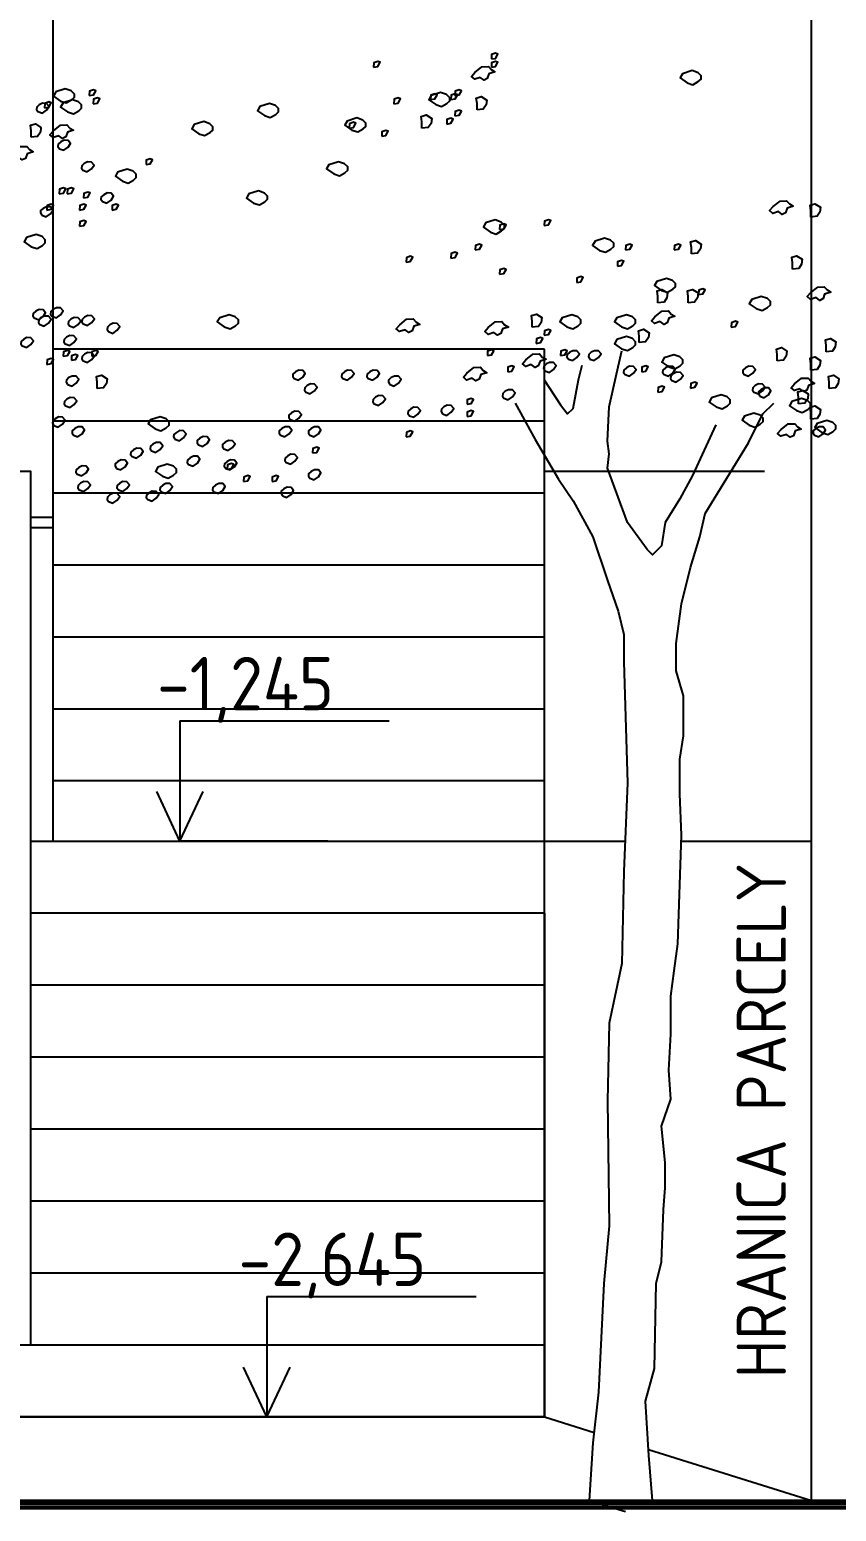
# Model space of a CAD drawing. Header units: millimetres. Extents: x 462666 to 1244237, y 2328025 to 3795663.
# Drawn here: x 1078405 to 1080367, y 2911337 to 2914941 of the extents above; entities that cross this region are included whole.
import ezdxf
from ezdxf.enums import TextEntityAlignment as Align
from ezdxf.lldxf.tags import DXFTag

# ---------------------------------------------------------------- set-up
doc = ezdxf.new("R2010")
doc.units = ezdxf.units.MM
for name, color, linetype in [('arbre', 250, 'Continuous'), ('MUR-POH', 64, 'Continuous'), ('MUR_POH', 64, 'Continuous'), ('MUR_REZ', 3, 'Continuous'), ('PLE_REZ', 200, 'Continuous'), ('PLO_LIN', 6, 'Continuous'), ('ZAK_DIM', 7, 'Continuous')]:
    doc.layers.add(name, color=color, linetype=linetype)
doc.styles.add('ISOCP.SHX', font='ISOCP.shx', dxfattribs={"height": 150})
tags = doc.linetypes.add('DASHED', pattern=[0.75, 0.5, -0.25]).pattern_tags.tags
tags[6:7] = [DXFTag(74, 4), DXFTag(75, 0), DXFTag(340, '0'), DXFTag(46, 1.0), DXFTag(50, 0.0), DXFTag(44, 0.0), DXFTag(45, 0.0)]
tags[4:5] = [DXFTag(74, 4), DXFTag(75, 0), DXFTag(340, '0'), DXFTag(46, 1.0), DXFTag(50, 0.0), DXFTag(44, 0.0), DXFTag(45, 0.0)]

# ---------------------------------------------------------------- blocks, each defined once
blk = doc.blocks.new('arbre3')
at = {"layer": 'arbre', "color": 252}
for points in [[(254.144, 24.933), (254.184, 24.94), (254.205, 24.979), (254.184, 24.987), (254.147, 24.974)], [(255.241, 25.009), (255.28, 25.015), (255.302, 25.054), (255.28, 25.063), (255.243, 25.05)], [(255.241, 24.933), (255.28, 24.94), (255.302, 24.979), (255.28, 24.987), (255.243, 24.974)], [(255.087, 24.884), (255.152, 24.936), (255.213, 24.938), (255.239, 24.91), (255.274, 24.888), (255.218, 24.871), (255.202, 24.828), (255.172, 24.812), (255.137, 24.838), (255.085, 24.821), (255.055, 24.847)], [(257.062, 24.788), (257.116, 24.77), (257.166, 24.799), (257.193, 24.822), (257.193, 24.853), (257.164, 24.881), (257.108, 24.901), (257.019, 24.872), (256.997, 24.833)], [(251.229, 24.618), (251.284, 24.601), (251.334, 24.629), (251.36, 24.653), (251.36, 24.683), (251.331, 24.712), (251.275, 24.731), (251.186, 24.703), (251.164, 24.664)], [(251.498, 24.669), (251.537, 24.675), (251.559, 24.714), (251.537, 24.723), (251.5, 24.71)], [(254.722, 24.584), (254.777, 24.567), (254.827, 24.595), (254.853, 24.619), (254.853, 24.649), (254.824, 24.678), (254.768, 24.697), (254.679, 24.669), (254.657, 24.63)], [(254.674, 24.631), (254.713, 24.637), (254.735, 24.676), (254.713, 24.685), (254.676, 24.672)], [(254.863, 24.631), (254.902, 24.637), (254.924, 24.676), (254.902, 24.685), (254.865, 24.672)], [(254.901, 24.669), (254.94, 24.675), (254.962, 24.714), (254.94, 24.723), (254.903, 24.71)], [(251.082, 24.555), (251.121, 24.562), (251.143, 24.601), (251.121, 24.609), (251.084, 24.596)], [(251.297, 24.516), (251.351, 24.499), (251.401, 24.527), (251.427, 24.551), (251.427, 24.582), (251.399, 24.61), (251.343, 24.629), (251.254, 24.601), (251.232, 24.562)], [(251.535, 24.593), (251.575, 24.599), (251.596, 24.639), (251.575, 24.647), (251.538, 24.634)], [(253.128, 24.483), (253.183, 24.465), (253.233, 24.493), (253.259, 24.517), (253.259, 24.548), (253.23, 24.576), (253.174, 24.596), (253.085, 24.567), (253.063, 24.528)], [(254.333, 24.593), (254.373, 24.599), (254.394, 24.639), (254.373, 24.647), (254.336, 24.634)], [(255.107, 24.535), (255.107, 24.594), (255.1, 24.646), (255.146, 24.659), (255.198, 24.626), (255.191, 24.581), (255.165, 24.542)], [(264.117, 24.488), (264.159, 24.473), (264.198, 24.501), (264.222, 24.536), (264.198, 24.564), (264.161, 24.566), (264.13, 24.551), (264.106, 24.529), (264.104, 24.508)], [(252.518, 24.313), (252.572, 24.296), (252.622, 24.324), (252.648, 24.348), (252.648, 24.378), (252.62, 24.407), (252.564, 24.426), (252.474, 24.398), (252.453, 24.359)], [(253.942, 24.347), (253.997, 24.33), (254.047, 24.358), (254.073, 24.382), (254.073, 24.412), (254.044, 24.44), (253.988, 24.46), (253.899, 24.432), (253.877, 24.393)], [(253.918, 24.366), (253.957, 24.373), (253.978, 24.412), (253.957, 24.421), (253.92, 24.407)], [(254.594, 24.364), (254.594, 24.423), (254.587, 24.475), (254.633, 24.488), (254.685, 24.455), (254.679, 24.41), (254.652, 24.371)], [(254.825, 24.404), (254.864, 24.411), (254.886, 24.45), (254.864, 24.458), (254.827, 24.445)], [(254.901, 24.48), (254.94, 24.486), (254.962, 24.525), (254.94, 24.534), (254.903, 24.521)], [(254.22, 24.291), (254.259, 24.297), (254.281, 24.336), (254.259, 24.345), (254.222, 24.332)], [(264.055, 24.25), (264.055, 24.309), (264.048, 24.361), (264.094, 24.374), (264.146, 24.341), (264.14, 24.296), (264.113, 24.257)], [(264.261, 24.309), (264.327, 24.362), (264.388, 24.364), (264.414, 24.335), (264.448, 24.314), (264.392, 24.296), (264.377, 24.253), (264.346, 24.238), (264.311, 24.264), (264.259, 24.246), (264.229, 24.272)], [(263.887, 24.109), (263.952, 24.162), (264.013, 24.164), (264.039, 24.136), (264.073, 24.114), (264.017, 24.096), (264.002, 24.053), (263.971, 24.038), (263.936, 24.064), (263.884, 24.046), (263.854, 24.073)], [(264.317, 24.143), (264.359, 24.128), (264.398, 24.156), (264.422, 24.191), (264.398, 24.219), (264.361, 24.221), (264.33, 24.206), (264.306, 24.184), (264.304, 24.162)], [(252.027, 24.026), (252.066, 24.033), (252.088, 24.072), (252.066, 24.08), (252.029, 24.067)], [(253.773, 23.94), (253.827, 23.923), (253.877, 23.951), (253.903, 23.975), (253.903, 24.005), (253.875, 24.034), (253.818, 24.053), (253.729, 24.025), (253.707, 23.986)], [(264.535, 23.943), (264.577, 23.928), (264.616, 23.956), (264.64, 23.991), (264.616, 24.019), (264.579, 24.021), (264.548, 24.006), (264.525, 23.984), (264.522, 23.963)], [(251.806, 23.872), (251.86, 23.855), (251.91, 23.883), (251.936, 23.907), (251.936, 23.938), (251.908, 23.966), (251.851, 23.985), (251.762, 23.957), (251.741, 23.918)], [(253.027, 23.669), (253.081, 23.652), (253.131, 23.68), (253.157, 23.704), (253.157, 23.734), (253.129, 23.762), (253.072, 23.782), (252.983, 23.754), (252.961, 23.715)], [(264.316, 23.724), (264.355, 23.73), (264.376, 23.769), (264.355, 23.778), (264.318, 23.765)], [(264.391, 23.724), (264.43, 23.73), (264.452, 23.769), (264.43, 23.778), (264.393, 23.765)], [(264.542, 23.686), (264.582, 23.692), (264.603, 23.731), (264.582, 23.74), (264.545, 23.727)], [(264.717, 23.652), (264.758, 23.637), (264.798, 23.665), (264.821, 23.7), (264.798, 23.728), (264.761, 23.731), (264.73, 23.715), (264.706, 23.694), (264.704, 23.672)], [(257.862, 23.635), (257.927, 23.687), (257.988, 23.689), (258.014, 23.661), (258.049, 23.639), (257.992, 23.622), (257.977, 23.578), (257.947, 23.563), (257.912, 23.589), (257.86, 23.572), (257.829, 23.598)], [(258.213, 23.538), (258.213, 23.597), (258.206, 23.649), (258.252, 23.662), (258.304, 23.629), (258.298, 23.584), (258.272, 23.545)], [(264.154, 23.525), (264.195, 23.51), (264.234, 23.538), (264.258, 23.573), (264.234, 23.601), (264.197, 23.603), (264.167, 23.588), (264.143, 23.567), (264.141, 23.545)], [(264.202, 23.572), (264.241, 23.579), (264.263, 23.618), (264.241, 23.627), (264.204, 23.614)], [(264.505, 23.572), (264.544, 23.579), (264.565, 23.618), (264.544, 23.627), (264.507, 23.614)], [(264.807, 23.572), (264.846, 23.579), (264.868, 23.618), (264.846, 23.627), (264.809, 23.614)], [(255.231, 23.398), (255.285, 23.38), (255.335, 23.409), (255.361, 23.433), (255.361, 23.463), (255.333, 23.491), (255.277, 23.511), (255.187, 23.483), (255.166, 23.443)], [(255.317, 23.421), (255.356, 23.428), (255.377, 23.467), (255.356, 23.476), (255.319, 23.463)], [(255.732, 23.459), (255.772, 23.466), (255.793, 23.505), (255.772, 23.513), (255.735, 23.5)], [(264.505, 23.421), (264.544, 23.428), (264.565, 23.467), (264.544, 23.476), (264.507, 23.463)], [(250.958, 23.262), (251.012, 23.245), (251.062, 23.273), (251.088, 23.297), (251.088, 23.327), (251.06, 23.356), (251.004, 23.375), (250.914, 23.347), (250.893, 23.308)], [(256.248, 23.228), (256.303, 23.211), (256.353, 23.239), (256.379, 23.263), (256.379, 23.294), (256.35, 23.322), (256.294, 23.341), (256.205, 23.313), (256.183, 23.274)], [(257.102, 23.196), (257.102, 23.255), (257.095, 23.307), (257.141, 23.32), (257.193, 23.287), (257.186, 23.242), (257.16, 23.203)], [(254.447, 23.119), (254.486, 23.125), (254.508, 23.165), (254.486, 23.173), (254.449, 23.16)], [(254.863, 23.157), (254.902, 23.163), (254.924, 23.202), (254.902, 23.211), (254.865, 23.198)], [(255.09, 23.232), (255.129, 23.239), (255.151, 23.278), (255.129, 23.287), (255.092, 23.274)], [(256.489, 23.232), (256.528, 23.239), (256.55, 23.278), (256.528, 23.287), (256.491, 23.274)], [(256.942, 23.232), (256.982, 23.239), (257.003, 23.278), (256.982, 23.287), (256.945, 23.274)], [(258.042, 23.054), (258.042, 23.112), (258.035, 23.165), (258.081, 23.178), (258.133, 23.145), (258.127, 23.099), (258.101, 23.06)], [(255.317, 23.006), (255.356, 23.012), (255.377, 23.051), (255.356, 23.06), (255.319, 23.047)], [(256.413, 23.081), (256.452, 23.088), (256.474, 23.127), (256.452, 23.135), (256.415, 23.122)], [(256.035, 22.93), (256.074, 22.936), (256.096, 22.976), (256.074, 22.984), (256.037, 22.971)], [(256.825, 22.855), (256.879, 22.838), (256.929, 22.866), (256.955, 22.89), (256.955, 22.921), (256.927, 22.949), (256.87, 22.968), (256.781, 22.94), (256.76, 22.901)], [(258.212, 22.835), (258.277, 22.887), (258.338, 22.889), (258.364, 22.861), (258.399, 22.839), (258.342, 22.822), (258.327, 22.779), (258.297, 22.763), (258.262, 22.789), (258.21, 22.772), (258.179, 22.798)], [(256.788, 22.741), (256.788, 22.799), (256.782, 22.851), (256.827, 22.864), (256.879, 22.832), (256.873, 22.786), (256.847, 22.747)], [(257.073, 22.741), (257.073, 22.799), (257.067, 22.851), (257.112, 22.864), (257.164, 22.832), (257.158, 22.786), (257.132, 22.747)], [(257.169, 22.817), (257.208, 22.823), (257.23, 22.862), (257.208, 22.871), (257.171, 22.858)], [(257.706, 22.686), (257.761, 22.669), (257.811, 22.697), (257.837, 22.721), (257.837, 22.751), (257.809, 22.779), (257.752, 22.799), (257.663, 22.771), (257.641, 22.732)], [(250.987, 22.599), (251.029, 22.583), (251.068, 22.612), (251.092, 22.646), (251.068, 22.675), (251.031, 22.677), (251, 22.662), (250.976, 22.64), (250.974, 22.618)], [(251.151, 22.617), (251.192, 22.602), (251.231, 22.63), (251.255, 22.665), (251.231, 22.693), (251.194, 22.695), (251.164, 22.68), (251.14, 22.658), (251.138, 22.636)], [(251.442, 22.544), (251.483, 22.529), (251.522, 22.557), (251.546, 22.592), (251.522, 22.62), (251.485, 22.622), (251.455, 22.607), (251.431, 22.585), (251.429, 22.564)], [(252.755, 22.516), (252.81, 22.499), (252.86, 22.527), (252.886, 22.551), (252.886, 22.582), (252.857, 22.61), (252.801, 22.629), (252.712, 22.601), (252.69, 22.562)], [(255.62, 22.513), (255.62, 22.571), (255.613, 22.623), (255.659, 22.636), (255.711, 22.604), (255.704, 22.558), (255.678, 22.519)], [(255.943, 22.516), (255.997, 22.499), (256.047, 22.527), (256.073, 22.551), (256.073, 22.582), (256.045, 22.61), (255.989, 22.629), (255.9, 22.601), (255.878, 22.562)], [(256.452, 22.516), (256.506, 22.499), (256.556, 22.527), (256.582, 22.551), (256.582, 22.582), (256.554, 22.61), (256.497, 22.629), (256.408, 22.601), (256.386, 22.562)], [(256.762, 22.61), (256.827, 22.662), (256.888, 22.665), (256.914, 22.636), (256.949, 22.615), (256.892, 22.597), (256.877, 22.554), (256.847, 22.539), (256.812, 22.565), (256.76, 22.547), (256.729, 22.573)], [(251.315, 22.526), (251.356, 22.511), (251.395, 22.539), (251.419, 22.574), (251.395, 22.602), (251.358, 22.604), (251.328, 22.589), (251.304, 22.567), (251.301, 22.546)], [(251.678, 22.472), (251.719, 22.456), (251.758, 22.485), (251.782, 22.519), (251.758, 22.548), (251.721, 22.55), (251.691, 22.535), (251.667, 22.513), (251.665, 22.491)], [(254.387, 22.535), (254.452, 22.587), (254.513, 22.59), (254.539, 22.561), (254.574, 22.54), (254.518, 22.522), (254.502, 22.479), (254.472, 22.464), (254.437, 22.49), (254.385, 22.472), (254.355, 22.498)], [(255.212, 22.51), (255.277, 22.562), (255.338, 22.565), (255.364, 22.536), (255.399, 22.515), (255.343, 22.497), (255.327, 22.454), (255.297, 22.439), (255.262, 22.465), (255.21, 22.447), (255.18, 22.473)], [(255.732, 22.439), (255.772, 22.445), (255.793, 22.484), (255.772, 22.493), (255.735, 22.48)], [(256.617, 22.37), (256.617, 22.429), (256.611, 22.481), (256.656, 22.494), (256.708, 22.461), (256.702, 22.416), (256.676, 22.377)], [(257.472, 22.514), (257.511, 22.521), (257.533, 22.56), (257.511, 22.569), (257.474, 22.555)], [(264.136, 22.508), (264.177, 22.493), (264.216, 22.521), (264.24, 22.556), (264.216, 22.584), (264.179, 22.586), (264.149, 22.571), (264.125, 22.549), (264.122, 22.527)], [(255.657, 22.363), (255.696, 22.37), (255.718, 22.409), (255.696, 22.417), (255.659, 22.404)], [(256.452, 22.313), (256.506, 22.296), (256.556, 22.324), (256.582, 22.348), (256.582, 22.378), (256.554, 22.407), (256.497, 22.426), (256.408, 22.398), (256.386, 22.359)], [(258.355, 22.285), (258.355, 22.343), (258.349, 22.395), (258.395, 22.409), (258.447, 22.376), (258.44, 22.33), (258.414, 22.291)], [(263.972, 22.308), (264.013, 22.293), (264.052, 22.321), (264.076, 22.356), (264.052, 22.384), (264.015, 22.386), (263.985, 22.371), (263.961, 22.349), (263.959, 22.328)], [(264.372, 22.326), (264.413, 22.311), (264.452, 22.339), (264.476, 22.374), (264.452, 22.402), (264.415, 22.404), (264.385, 22.389), (264.361, 22.367), (264.359, 22.346)], [(251.442, 22.199), (251.483, 22.184), (251.522, 22.212), (251.546, 22.247), (251.522, 22.275), (251.485, 22.277), (251.455, 22.262), (251.431, 22.24), (251.429, 22.219)], [(255.203, 22.25), (255.242, 22.256), (255.264, 22.295), (255.242, 22.304), (255.205, 22.291)], [(255.562, 22.21), (255.627, 22.263), (255.688, 22.265), (255.714, 22.236), (255.749, 22.215), (255.693, 22.197), (255.677, 22.154), (255.647, 22.139), (255.612, 22.165), (255.56, 22.147), (255.53, 22.173)], [(255.884, 22.25), (255.923, 22.256), (255.945, 22.295), (255.923, 22.304), (255.886, 22.291)], [(255.957, 22.217), (255.998, 22.202), (256.037, 22.23), (256.061, 22.265), (256.037, 22.293), (256, 22.295), (255.97, 22.28), (255.946, 22.258), (255.944, 22.237)], [(256.157, 22.217), (256.198, 22.202), (256.237, 22.23), (256.261, 22.265), (256.237, 22.293), (256.2, 22.295), (256.17, 22.28), (256.146, 22.258), (256.144, 22.237)], [(256.893, 22.144), (256.947, 22.126), (256.997, 22.154), (257.023, 22.178), (257.023, 22.209), (256.995, 22.237), (256.938, 22.257), (256.849, 22.228), (256.827, 22.189)], [(257.899, 22.199), (257.899, 22.258), (257.893, 22.31), (257.939, 22.323), (257.991, 22.29), (257.984, 22.245), (257.958, 22.206)], [(258.213, 22.114), (258.213, 22.172), (258.206, 22.225), (258.252, 22.238), (258.304, 22.205), (258.298, 22.159), (258.272, 22.12)], [(264.353, 22.212), (264.393, 22.218), (264.414, 22.257), (264.393, 22.266), (264.356, 22.253)], [(264.429, 22.174), (264.468, 22.181), (264.49, 22.22), (264.468, 22.228), (264.431, 22.215)], [(264.618, 22.212), (264.657, 22.218), (264.679, 22.257), (264.657, 22.266), (264.62, 22.253)], [(251.573, 21.943), (251.573, 22.002), (251.567, 22.054), (251.612, 22.067), (251.664, 22.034), (251.658, 21.989), (251.632, 21.949)], [(253.405, 22.035), (253.446, 22.02), (253.485, 22.049), (253.509, 22.083), (253.485, 22.112), (253.448, 22.114), (253.418, 22.098), (253.394, 22.077), (253.392, 22.055)], [(253.859, 22.035), (253.9, 22.02), (253.939, 22.049), (253.963, 22.083), (253.939, 22.112), (253.902, 22.114), (253.872, 22.098), (253.848, 22.077), (253.846, 22.055)], [(254.095, 22.035), (254.137, 22.02), (254.176, 22.049), (254.2, 22.083), (254.176, 22.112), (254.139, 22.114), (254.108, 22.098), (254.084, 22.077), (254.082, 22.055)], [(255.012, 22.085), (255.077, 22.138), (255.138, 22.14), (255.164, 22.112), (255.199, 22.09), (255.143, 22.072), (255.127, 22.029), (255.097, 22.014), (255.062, 22.04), (255.01, 22.022), (254.98, 22.049)], [(255.392, 22.098), (255.431, 22.105), (255.453, 22.144), (255.431, 22.153), (255.394, 22.14)], [(255.739, 22.108), (255.78, 22.093), (255.819, 22.121), (255.843, 22.156), (255.819, 22.184), (255.782, 22.186), (255.752, 22.171), (255.728, 22.149), (255.726, 22.128)], [(256.484, 22.072), (256.525, 22.057), (256.564, 22.085), (256.588, 22.12), (256.564, 22.148), (256.527, 22.15), (256.497, 22.135), (256.473, 22.113), (256.471, 22.091)], [(256.64, 22.098), (256.679, 22.105), (256.701, 22.144), (256.679, 22.153), (256.642, 22.14)], [(256.847, 22.072), (256.889, 22.057), (256.928, 22.085), (256.952, 22.12), (256.928, 22.148), (256.891, 22.15), (256.86, 22.135), (256.836, 22.113), (256.834, 22.091)], [(256.92, 22.017), (256.961, 22.002), (257, 22.03), (257.024, 22.065), (257, 22.093), (256.964, 22.096), (256.933, 22.08), (256.909, 22.059), (256.907, 22.037)], [(257.593, 22.072), (257.634, 22.057), (257.673, 22.085), (257.697, 22.12), (257.673, 22.148), (257.636, 22.15), (257.606, 22.135), (257.582, 22.113), (257.579, 22.091)], [(258.384, 21.943), (258.384, 22.002), (258.377, 22.054), (258.423, 22.067), (258.475, 22.034), (258.469, 21.989), (258.443, 21.949)], [(264.202, 22.136), (264.241, 22.143), (264.263, 22.182), (264.241, 22.191), (264.204, 22.178)], [(251.296, 21.981), (251.338, 21.966), (251.377, 21.994), (251.401, 22.029), (251.377, 22.057), (251.34, 22.059), (251.309, 22.044), (251.285, 22.022), (251.283, 22.001)], [(253.514, 21.908), (253.555, 21.893), (253.594, 21.921), (253.618, 21.956), (253.594, 21.984), (253.557, 21.987), (253.527, 21.971), (253.503, 21.95), (253.501, 21.928)], [(254.295, 21.981), (254.337, 21.966), (254.376, 21.994), (254.4, 22.029), (254.376, 22.057), (254.339, 22.059), (254.308, 22.044), (254.284, 22.022), (254.282, 22.001)], [(255.357, 21.854), (255.398, 21.839), (255.437, 21.867), (255.461, 21.902), (255.437, 21.93), (255.4, 21.932), (255.37, 21.917), (255.346, 21.895), (255.344, 21.873)], [(256.791, 21.909), (256.83, 21.916), (256.852, 21.955), (256.83, 21.964), (256.793, 21.951)], [(257.094, 21.947), (257.133, 21.954), (257.155, 21.993), (257.133, 22.002), (257.096, 21.989)], [(257.683, 21.908), (257.725, 21.893), (257.764, 21.921), (257.788, 21.956), (257.764, 21.984), (257.727, 21.987), (257.696, 21.971), (257.673, 21.95), (257.67, 21.928)], [(257.738, 21.872), (257.779, 21.857), (257.818, 21.885), (257.842, 21.92), (257.818, 21.948), (257.781, 21.95), (257.751, 21.935), (257.727, 21.913), (257.725, 21.892)], [(258.062, 21.986), (258.127, 22.038), (258.188, 22.04), (258.214, 22.012), (258.249, 21.99), (258.192, 21.972), (258.177, 21.929), (258.147, 21.914), (258.112, 21.94), (258.06, 21.923), (258.029, 21.949)], [(258.099, 21.8), (258.099, 21.859), (258.092, 21.911), (258.138, 21.924), (258.19, 21.892), (258.184, 21.846), (258.158, 21.807)], [(251.278, 21.781), (251.319, 21.766), (251.359, 21.794), (251.382, 21.829), (251.359, 21.857), (251.322, 21.859), (251.291, 21.844), (251.267, 21.822), (251.265, 21.801)], [(254.15, 21.799), (254.191, 21.784), (254.23, 21.812), (254.254, 21.847), (254.23, 21.875), (254.193, 21.878), (254.163, 21.862), (254.139, 21.841), (254.137, 21.819)], [(254.786, 21.708), (254.827, 21.693), (254.866, 21.722), (254.89, 21.756), (254.866, 21.785), (254.829, 21.787), (254.799, 21.771), (254.775, 21.75), (254.773, 21.728)], [(255.014, 21.796), (255.053, 21.803), (255.075, 21.842), (255.053, 21.85), (255.016, 21.837)], [(257.333, 21.771), (257.388, 21.753), (257.438, 21.782), (257.464, 21.806), (257.464, 21.836), (257.436, 21.864), (257.379, 21.884), (257.29, 21.855), (257.268, 21.816)], [(258.079, 21.737), (258.134, 21.719), (258.184, 21.748), (258.21, 21.772), (258.21, 21.802), (258.182, 21.83), (258.125, 21.85), (258.036, 21.822), (258.014, 21.782)], [(251.169, 21.599), (251.21, 21.584), (251.25, 21.612), (251.273, 21.647), (251.25, 21.676), (251.213, 21.678), (251.182, 21.662), (251.158, 21.641), (251.156, 21.619)], [(252.111, 21.567), (252.165, 21.55), (252.215, 21.578), (252.241, 21.602), (252.241, 21.633), (252.213, 21.661), (252.157, 21.68), (252.067, 21.652), (252.046, 21.613)], [(253.368, 21.654), (253.41, 21.639), (253.449, 21.667), (253.473, 21.702), (253.449, 21.73), (253.412, 21.732), (253.381, 21.717), (253.357, 21.695), (253.355, 21.674)], [(254.477, 21.69), (254.518, 21.675), (254.557, 21.703), (254.581, 21.738), (254.557, 21.766), (254.52, 21.769), (254.49, 21.753), (254.466, 21.732), (254.464, 21.71)], [(255.014, 21.683), (255.053, 21.689), (255.075, 21.728), (255.053, 21.737), (255.016, 21.724)], [(257.639, 21.601), (257.693, 21.584), (257.743, 21.612), (257.769, 21.636), (257.769, 21.666), (257.741, 21.695), (257.684, 21.714), (257.595, 21.686), (257.573, 21.647)], [(258.213, 21.658), (258.213, 21.717), (258.206, 21.769), (258.252, 21.782), (258.304, 21.749), (258.298, 21.704), (258.272, 21.665)], [(258.317, 21.533), (258.371, 21.516), (258.421, 21.544), (258.447, 21.568), (258.447, 21.599), (258.419, 21.627), (258.362, 21.646), (258.273, 21.618), (258.252, 21.579)], [(251.351, 21.509), (251.392, 21.493), (251.431, 21.522), (251.455, 21.556), (251.431, 21.585), (251.394, 21.587), (251.364, 21.572), (251.34, 21.55), (251.338, 21.528)], [(252.296, 21.472), (252.337, 21.457), (252.376, 21.485), (252.4, 21.52), (252.376, 21.548), (252.339, 21.551), (252.309, 21.535), (252.285, 21.514), (252.283, 21.492)], [(253.277, 21.509), (253.319, 21.493), (253.358, 21.522), (253.382, 21.556), (253.358, 21.585), (253.321, 21.587), (253.29, 21.572), (253.267, 21.55), (253.264, 21.528)], [(253.55, 21.509), (253.591, 21.493), (253.63, 21.522), (253.654, 21.556), (253.63, 21.585), (253.594, 21.587), (253.563, 21.572), (253.539, 21.55), (253.537, 21.528)], [(254.447, 21.494), (254.486, 21.5), (254.508, 21.539), (254.486, 21.548), (254.449, 21.535)], [(257.937, 21.561), (258.002, 21.613), (258.063, 21.615), (258.089, 21.587), (258.124, 21.565), (258.067, 21.548), (258.052, 21.504), (258.022, 21.489), (257.987, 21.515), (257.935, 21.498), (257.904, 21.524)], [(258.247, 21.509), (258.288, 21.493), (258.327, 21.522), (258.351, 21.556), (258.327, 21.585), (258.29, 21.587), (258.26, 21.572), (258.236, 21.55), (258.234, 21.528)], [(251.896, 21.309), (251.937, 21.294), (251.977, 21.322), (252, 21.357), (251.977, 21.385), (251.94, 21.387), (251.909, 21.372), (251.885, 21.35), (251.883, 21.328)], [(252.078, 21.363), (252.119, 21.348), (252.158, 21.376), (252.182, 21.411), (252.158, 21.439), (252.121, 21.441), (252.091, 21.426), (252.067, 21.405), (252.065, 21.383)], [(252.514, 21.418), (252.555, 21.403), (252.594, 21.431), (252.618, 21.466), (252.594, 21.494), (252.558, 21.496), (252.527, 21.481), (252.503, 21.459), (252.501, 21.437)], [(252.75, 21.381), (252.792, 21.366), (252.831, 21.394), (252.855, 21.429), (252.831, 21.457), (252.794, 21.46), (252.763, 21.444), (252.739, 21.423), (252.737, 21.401)], [(253.577, 21.343), (253.616, 21.349), (253.638, 21.388), (253.616, 21.397), (253.579, 21.384)], [(251.751, 21.2), (251.792, 21.185), (251.831, 21.213), (251.855, 21.248), (251.831, 21.276), (251.794, 21.278), (251.764, 21.263), (251.74, 21.241), (251.738, 21.219)], [(252.179, 21.127), (252.233, 21.109), (252.283, 21.138), (252.309, 21.161), (252.309, 21.192), (252.281, 21.22), (252.224, 21.24), (252.135, 21.211), (252.114, 21.172)], [(252.423, 21.236), (252.464, 21.221), (252.504, 21.249), (252.528, 21.284), (252.504, 21.312), (252.467, 21.314), (252.436, 21.299), (252.412, 21.277), (252.41, 21.256)], [(252.769, 21.2), (252.81, 21.185), (252.849, 21.213), (252.873, 21.248), (252.849, 21.276), (252.812, 21.278), (252.782, 21.263), (252.758, 21.241), (252.755, 21.219)], [(252.783, 21.191), (252.822, 21.198), (252.844, 21.237), (252.822, 21.246), (252.785, 21.233)], [(253.332, 21.254), (253.373, 21.239), (253.412, 21.267), (253.436, 21.302), (253.412, 21.33), (253.375, 21.332), (253.345, 21.317), (253.321, 21.296), (253.319, 21.274)], [(251.387, 21.145), (251.429, 21.13), (251.468, 21.158), (251.492, 21.193), (251.468, 21.221), (251.431, 21.223), (251.4, 21.208), (251.376, 21.187), (251.374, 21.165)], [(252.934, 21.078), (252.974, 21.085), (252.995, 21.124), (252.974, 21.132), (252.937, 21.119)], [(253.199, 21.078), (253.238, 21.085), (253.26, 21.124), (253.238, 21.132), (253.201, 21.119)], [(253.55, 21.109), (253.591, 21.094), (253.63, 21.122), (253.654, 21.157), (253.63, 21.185), (253.594, 21.187), (253.563, 21.172), (253.539, 21.15), (253.537, 21.128)], [(251.405, 21), (251.447, 20.985), (251.486, 21.013), (251.51, 21.048), (251.486, 21.076), (251.449, 21.078), (251.418, 21.063), (251.395, 21.041), (251.392, 21.019)], [(251.678, 20.891), (251.719, 20.876), (251.758, 20.904), (251.782, 20.939), (251.758, 20.967), (251.721, 20.969), (251.691, 20.954), (251.667, 20.932), (251.665, 20.91)], [(251.769, 21), (251.81, 20.985), (251.849, 21.013), (251.873, 21.048), (251.849, 21.076), (251.812, 21.078), (251.782, 21.063), (251.758, 21.041), (251.756, 21.019)], [(252.042, 20.909), (252.083, 20.894), (252.122, 20.922), (252.146, 20.957), (252.122, 20.985), (252.085, 20.987), (252.055, 20.972), (252.031, 20.95), (252.028, 20.929)], [(252.169, 20.982), (252.21, 20.967), (252.249, 20.995), (252.273, 21.03), (252.249, 21.058), (252.212, 21.06), (252.182, 21.045), (252.158, 21.023), (252.156, 21.001)], [(252.659, 20.982), (252.701, 20.967), (252.74, 20.995), (252.764, 21.03), (252.74, 21.058), (252.703, 21.06), (252.672, 21.045), (252.649, 21.023), (252.646, 21.001)], [(253.296, 20.945), (253.337, 20.93), (253.376, 20.958), (253.4, 20.993), (253.376, 21.021), (253.339, 21.024), (253.309, 21.008), (253.285, 20.987), (253.283, 20.965)]]:
    blk.add_lwpolyline(points, close=True, dxfattribs=at)
for points in [[(257.33, 21.605), (257.111, 21.134), (256.994, 20.915), (256.859, 20.697), (256.825, 20.478), (256.741, 20.394), (256.691, 20.444), (256.506, 20.697), (256.32, 21.201), (256.337, 21.336), (256.32, 21.454), (256.337, 21.773), (256.405, 22.076), (256.455, 22.295)], [(255.731, 22.025), (255.883, 21.79), (255.95, 21.706), (256.001, 21.756), (256.051, 22.025), (256.085, 22.16)], [(255.462, 21.807), (255.647, 21.47), (255.866, 21.1), (256.001, 20.898), (256.186, 20.562), (256.32, 20.158), (256.421, 19.872), (256.472, 19.654), (256.472, 19.401), (256.506, 18.274), (256.472, 17.45), (256.455, 16.592), (256.337, 16.037), (256.32, 15.314), (256.337, 14.153), (256.287, 13.615), (256.236, 12.605), (256.186, 12.134), (256.152, 11.596), (256.489, 11.495)], [(256.741, 11.596), (256.707, 12.016), (256.674, 12.521), (256.758, 12.824), (256.775, 13.615), (256.825, 13.816), (256.842, 14.304), (256.859, 14.506), (256.859, 14.742), (256.825, 15.078), (256.909, 15.33), (256.893, 15.6), (256.909, 15.936), (256.909, 16.289), (256.943, 16.525), (256.977, 16.777), (257.01, 17.786), (256.994, 18.173), (256.994, 18.493), (257.027, 18.712), (257.027, 18.93), (257.027, 19.082), (256.96, 19.317), (256.96, 19.569), (257.01, 19.94), (257.095, 20.276), (257.179, 20.562), (257.229, 20.781), (257.633, 21.437), (257.768, 21.706), (257.869, 21.807)]]:
    blk.add_lwpolyline(points, dxfattribs=at)
blk = doc.blocks.new('KOTA_V_REZ')
for p, q in [((0, 293), (0, 0)), ((0, 293), (508.9, 293)), ((0, 0), (-56.6, 121.3)), ((0, 0), (56.6, 121.3))]:
    blk.add_line(p, q)
at = {"color": 7, "style": 'ISOCP.SHX'}
blk.add_attdef('±0.000', text='', height=120, dxfattribs=at).set_placement((210.4, 383.7), align=Align.MIDDLE_CENTER)

msp = doc.modelspace()

# ---------------------------------------------------------------- linework, layer by layer
at = {"layer": 'MUR-POH', "color": 252}
for p, q in [((1079656.7, 2914163.3), (1078461.2, 2914163.3)), ((1079656.7, 2913988.3), (1078461.2, 2913988.3)), ((1079656.7, 2913813.3), (1078461.2, 2913813.3)), ((1079656.7, 2913638.3), (1078461.2, 2913638.3)), ((1079656.7, 2913463.3), (1078461.2, 2913463.3)), ((1079656.7, 2913288.3), (1078461.2, 2913288.3)), ((1079656.7, 2913113.3), (1078461.2, 2913113.3))]:
    msp.add_line(p, q, dxfattribs=at)
at = {"layer": 'MUR-POH', "color": 252, "flags": 128}
msp.add_lwpolyline([(1079656.7, 2913866.5), (1079656.7, 2914163.3)], dxfattribs=at)
at = {"layer": 'MUR-POH', "color": 1}
for points in [[(1078306.7, 2913866.5), (1078356.7, 2913866.5), (1078406.7, 2913866.5), (1078406.7, 2911741.5), (1078356.7, 2911741.5), (1078356.7, 2913866.5)], [(1079656.7, 2911566.5), (1079656.7, 2913866.5), (1080192.1, 2913866.5)], [(1078406.7, 2912966.5), (1079852.6, 2912966.5)], [(1079989.8, 2912966.5), (1080306.7, 2912966.5)], [(1079656.7, 2912791.5), (1078406.7, 2912791.5)], [(1079656.7, 2912791.5), (1079656.7, 2911566.5)], [(1079656.7, 2912616.5), (1078406.7, 2912616.5)], [(1079656.7, 2912441.5), (1078406.7, 2912441.5)], [(1079656.7, 2912266.5), (1078406.7, 2912266.5)], [(1079656.7, 2912091.5), (1078406.7, 2912091.5)], [(1079656.7, 2911916.5), (1078406.7, 2911916.5)], [(1079656.7, 2911741.5), (1078406.7, 2911741.5)], [(1079656.7, 2911741.5), (1078406.7, 2911741.5)], [(1079656.7, 2911566.5), (1078306.7, 2911566.5)]]:
    msp.add_lwpolyline(points, dxfattribs=at)
at = {"layer": 'MUR_POH', "color": 3, "linetype": 'DASHED', "ltscale": 250, "flags": 128}
msp.add_lwpolyline([(1080306.7, 2911363.3), (1080306.7, 2915088.2)], dxfattribs=at)
at = {"layer": 'MUR_REZ', "flags": 128}
msp.add_lwpolyline([(1082570.5, 2911363.3), (1066119.9, 2911363.3)], dxfattribs=at)
at = {"layer": 'MUR_REZ'}
for points in [[(1082570.5, 2911358.3), (1066119.9, 2911358.3)], [(1082570.5, 2911353.3), (1066119.9, 2911353.3)], [(1082570.5, 2911348.3), (1066119.9, 2911348.3)], [(1082570.5, 2911343.3), (1066119.9, 2911343.3)]]:
    msp.add_lwpolyline(points, dxfattribs=at)
at = {"layer": 'PLE_REZ', "linetype": 'Continuous'}
for p, q in [((1078461.2, 2916591.1), (1078461.2, 2912966.5)), ((1078461.2, 2913754.2), (1078406.7, 2913754.2)), ((1078461.2, 2913729.2), (1078406.7, 2913729.2))]:
    msp.add_line(p, q, dxfattribs=at)
at = {"layer": 'PLO_LIN', "color": 1}
for points in [[(1076486.4, 2911642.1), (1078306.7, 2911566.5), (1079656.7, 2911566.5), (1079777.5, 2911528.7)], [(1079910.2, 2911487.2), (1080306.7, 2911363.3)]]:
    msp.add_lwpolyline(points, dxfattribs=at)
at = {"layer": 'ZAK_DIM'}
for p, q in [((1079129.7, 2912966.5), (1078770.3, 2912966.5)), ((1079292.7, 2911741.5), (1078933.3, 2911741.5))]:
    msp.add_line(p, q, dxfattribs=at)

# ---------------------------------------------------------------- block references
at = {"layer": 'arbre', "xscale": 261.3775937935833, "yscale": 261.3775937935833, "zscale": 261.3775937935833}
msp.add_blockref('arbre3', (1012813.6, 2908332.4), dxfattribs=at)
at = {"layer": 'MUR-POH', "color": 252, "xscale": 261.3775937935833, "yscale": 261.3775937935833, "zscale": 261.3775937935833}
msp.add_blockref('arbre3', (1009390.3, 2908340.6), dxfattribs=at)
at = {"layer": 'ZAK_DIM'}
ref = msp.add_blockref('KOTA_V_REZ', (1078770.3, 2912966.5), dxfattribs=at)
ref.add_attrib('±0.000', '-1,245', dxfattribs={"height": 130, "style": 'ISOCP.SHX'}).set_placement((1078929.6, 2913350.1), align=Align.MIDDLE_CENTER)
ref = msp.add_blockref('KOTA_V_REZ', (1078981.7, 2911566.5), dxfattribs=at)
ref.add_attrib('±0.000', '-2,645', dxfattribs={"height": 130, "style": 'ISOCP.SHX'}).set_placement((1079141, 2911950.1), align=Align.MIDDLE_CENTER)

# ---------------------------------------------------------------- texts
at = {"color": 3, "insert": (1080184.3, 2912287.9), "char_height": 120, "attachment_point": 5, "rotation": 90, "style": 'ISOCP.SHX'}
msp.add_mtext('{HRANICA PARCELY}', dxfattribs=at)

doc.saveas('drawing.dxf')
